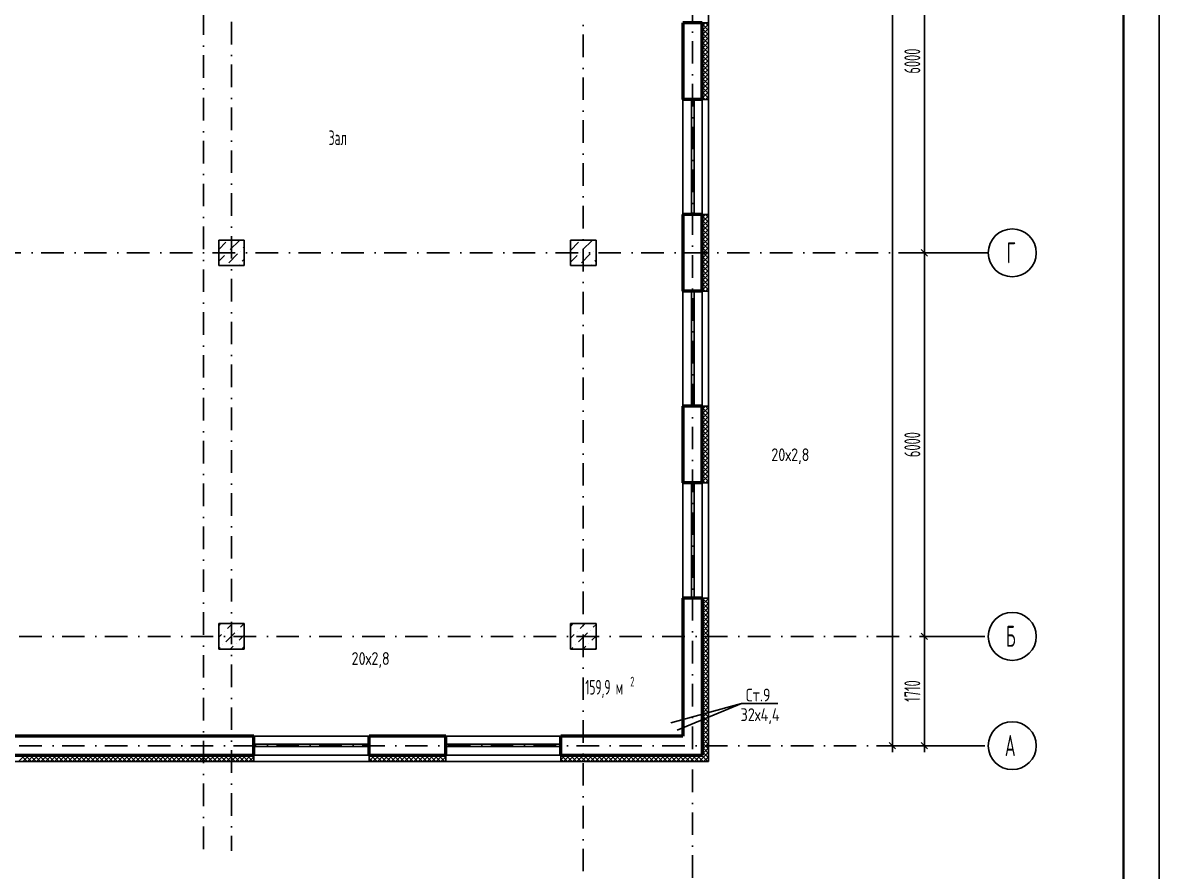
# Model space of a CAD drawing. Extents: x -1560602 to 321118, y -2308202 to -430103.
# Drawn here: x -1494215 to -1476440, y -2129890 to -2116615 of the extents above; entities that cross this region are included whole.
import ezdxf
from ezdxf.enums import TextEntityAlignment as Align

# ---------------------------------------------------------------- set-up
doc = ezdxf.new("R2010")
doc.units = 0
doc.header["$MEASUREMENT"] = 0
doc.header["$PDSIZE"] = -5
doc.linetypes.add('Dot & Dashed', pattern=[670.277762, 352.777767, -176.388884, 0, -141.111112])
doc.linetypes.add('Штрихпунктирная', pattern=[0.670278, 0.352778, -0.176389, 0, -0.141111])
doc.layers.get('0').update_dxf_attribs({"color": 255, "linetype": 'CONTINUOUS'})
doc.layers.get('Defpoints').update_dxf_attribs({"linetype": 'CONTINUOUS'})
for name, color, linetype in [('Колонна', 7, 'CONTINUOUS'), ('колонна нижнего ряда', 1, 'CONTINUOUS'), ('Оси', 253, 'Dot & Dashed'), ('отделка', 240, 'CONTINUOUS'), ('Текст', 7, 'CONTINUOUS'), ('Утеплитель', 6, 'CONTINUOUS')]:
    doc.layers.add(name, color=color, linetype=linetype)
doc.layers.add('стены', color=5, linetype='CONTINUOUS', lineweight=50)
doc.styles.add('GOST 2.304', font='CS_Gost2304.shx', dxfattribs={"width": 0.7})
doc.styles.get("Standard").update_dxf_attribs({"font": 'spds.shx', "width": 0.7, "height": 250})
doc.dimstyles.new('SPDS', dxfattribs={"dimscale": 100, "dimtxt": 2.5, "dimasz": 1, "dimexe": 0.75, "dimexo": 0.625, "dimtad": 1, "dimdec": 0, "dimtxsty": 'GOST 2.304', "dimblk": 'OBLIQUE', "dimcen": 2.5, "dimdle": 1, "dimadec": 0, "dimazin": 2, "dimtfac": 0.75, "dimtdec": 0, "dimtmove": 0, "dimatfit": 0, "dimfxl": 1, "dimtolj": 1, "dimarcsym": 1})

# ---------------------------------------------------------------- blocks, each defined once
blk = doc.blocks.new('ARROWHEAD_6')
at = {"color": 0, "linetype": 'Continuous', "lineweight": 0}
for p, q in [((0, 0), (-1, 0)), ((-0.5, -0.5), (0.5, 0.5))]:
    blk.add_line(p, q, dxfattribs=at)
blk = doc.blocks.new('_Oblique')
at = {"color": 0, "linetype": 'ByBlock', "lineweight": -2}
blk.add_line((-0.5, -0.5), (0.5, 0.5), dxfattribs=at)
blk = doc.blocks.new('*D351')
at = {"layer": 'Defpoints', "color": 0, "transparency": 16777216}
for p in [(-1480114, -2114215), (-1479114, -2114215), (-1479114, -2120215)]:
    blk.add_point(p, dxfattribs=at)
at = {"layer": 'отделка', "color": 0, "lineweight": -2, "transparency": 16777216}
for p, q in [((-1480114, -2120315), (-1480114, -2114115)), ((-1479177, -2114215), (-1480189, -2114215)), ((-1479177, -2120215), (-1480189, -2120215))]:
    blk.add_line(p, q, dxfattribs=at)
at = {"layer": 'отделка', "color": 0, "lineweight": -2, "transparency": 16777216, "xscale": 100, "yscale": 100, "zscale": 100}
for p, rotation in [((-1480114, -2114215), 90), ((-1480114, -2120215), 270)]:
    blk.add_blockref('_Oblique', p, dxfattribs=dict(at, rotation=rotation))
at = {"layer": 'отделка', "color": 0, "transparency": 16777216, "insert": (-1480302, -2117215), "char_height": 250, "attachment_point": 5, "rotation": 90, "style": 'GOST 2.304'}
blk.add_mtext('\\A1;6000', dxfattribs=at)
blk = doc.blocks.new('*D361')
at = {"layer": 'Defpoints', "color": 0, "transparency": 16777216}
for p in [(-1480114, -2126215), (-1479114, -2126215), (-1479114, -2127925)]:
    blk.add_point(p, dxfattribs=at)
at = {"layer": 'отделка', "color": 0, "lineweight": -2, "transparency": 16777216}
for p, q in [((-1480114, -2128025), (-1480114, -2126115)), ((-1479177, -2126215), (-1480189, -2126215)), ((-1479177, -2127925), (-1480189, -2127925))]:
    blk.add_line(p, q, dxfattribs=at)
at = {"layer": 'отделка', "color": 0, "lineweight": -2, "transparency": 16777216, "xscale": 100, "yscale": 100, "zscale": 100}
for p, rotation in [((-1480114, -2126215), 90), ((-1480114, -2127925), 270)]:
    blk.add_blockref('_Oblique', p, dxfattribs=dict(at, rotation=rotation))
at = {"layer": 'отделка', "color": 0, "transparency": 16777216, "insert": (-1480302, -2127070), "char_height": 250, "attachment_point": 5, "rotation": 90, "style": 'GOST 2.304'}
blk.add_mtext('\\A1;1710', dxfattribs=at)
blk = doc.blocks.new('*D362')
at = {"layer": 'Defpoints', "color": 0, "transparency": 16777216}
for p in [(-1480114, -2120215), (-1479177, -2120215), (-1479114, -2126215)]:
    blk.add_point(p, dxfattribs=at)
at = {"layer": 'отделка', "color": 0, "lineweight": -2, "transparency": 16777216}
for p, q in [((-1480114, -2126315), (-1480114, -2120115)), ((-1479239, -2120215), (-1480189, -2120215)), ((-1479177, -2126215), (-1480189, -2126215))]:
    blk.add_line(p, q, dxfattribs=at)
at = {"layer": 'отделка', "color": 0, "lineweight": -2, "transparency": 16777216, "xscale": 100, "yscale": 100, "zscale": 100}
for p, rotation in [((-1480114, -2120215), 90), ((-1480114, -2126215), 270)]:
    blk.add_blockref('_Oblique', p, dxfattribs=dict(at, rotation=rotation))
at = {"layer": 'отделка', "color": 0, "transparency": 16777216, "insert": (-1480302, -2123215), "char_height": 250, "attachment_point": 5, "rotation": 90, "style": 'GOST 2.304'}
blk.add_mtext('\\A1;6000', dxfattribs=at)
blk = doc.blocks.new('*D363')
at = {"layer": 'Defpoints', "color": 0, "transparency": 16777216}
for p in [(-1480614, -2076465), (-1480114, -2076465), (-1479114, -2127925)]:
    blk.add_point(p, dxfattribs=at)
at = {"layer": 'отделка', "color": 0, "lineweight": -2, "transparency": 16777216}
for p, q in [((-1480614, -2128025), (-1480614, -2076365)), ((-1480177, -2076465), (-1480689, -2076465)), ((-1479177, -2127925), (-1480689, -2127925))]:
    blk.add_line(p, q, dxfattribs=at)
at = {"layer": 'отделка', "color": 0, "lineweight": -2, "transparency": 16777216, "xscale": 100, "yscale": 100, "zscale": 100}
for p, rotation in [((-1480614, -2076465), 90), ((-1480614, -2127925), 270)]:
    blk.add_blockref('_Oblique', p, dxfattribs=dict(at, rotation=rotation))
at = {"layer": 'отделка', "color": 0, "transparency": 16777216, "insert": (-1480802, -2102195), "char_height": 250, "attachment_point": 5, "rotation": 90, "style": 'GOST 2.304'}
blk.add_mtext('\\A1;51460', dxfattribs=at)

msp = doc.modelspace()

# ---------------------------------------------------------------- linework, layer by layer
at = {"color": 0, "lineweight": 35, "ltscale": 100}
msp.add_line((-1477001.6, -2073990.4), (-1477001.6, -2146617.3), dxfattribs=at)
at = {"color": 0}
for p, q in [((-1484079.5, -2127569, 0), (-1482974.3, -2127265.8)), ((-1482974.3, -2127265.8), (-1483982, -2127683.4, 0)), ((-1482404.1, -2127265.8), (-1482974.3, -2127265.8))]:
    msp.add_line(p, q, dxfattribs=at)
at = {"layer": 'Defpoints', "color": 0, "linetype": 'Continuous', "ltscale": 100}
msp.add_line((-1476440.2, -2073490.4), (-1476440.2, -2147148.6), dxfattribs=at)
at = {"layer": 'Колонна', "color": 0, "linetype": 'Continuous'}
for p, q in [((-1490749.3, -2120014.8), (-1491149.3, -2120014.8)), ((-1491149.3, -2120014.8), (-1491149.3, -2120414.8)), ((-1490749.3, -2120414.8), (-1490749.3, -2120014.8)), ((-1485249.3, -2120014.8), (-1485649.3, -2120014.8)), ((-1485649.3, -2120014.8), (-1485649.3, -2120414.8)), ((-1485249.3, -2120414.8), (-1485249.3, -2120014.8)), ((-1491149.3, -2120414.8), (-1490749.3, -2120414.8)), ((-1485649.3, -2120414.8), (-1485249.3, -2120414.8)), ((-1490749.3, -2126014.8), (-1491149.3, -2126014.8)), ((-1491149.3, -2126014.8), (-1491149.3, -2126414.8)), ((-1490749.3, -2126414.8), (-1490749.3, -2126014.8)), ((-1485249.3, -2126014.8), (-1485649.3, -2126014.8)), ((-1485649.3, -2126014.8), (-1485649.3, -2126414.8)), ((-1485249.3, -2126414.8), (-1485249.3, -2126014.8)), ((-1491149.3, -2126414.8), (-1490749.3, -2126414.8)), ((-1485649.3, -2126414.8), (-1485249.3, -2126414.8))]:
    msp.add_line(p, q, dxfattribs=at)
at = {"layer": 'колонна нижнего ряда', "color": 0, "ltscale": 100}
for p, q in [((-1491149.3, -2120160.4), (-1491037.4, -2120048.6)), ((-1490968.5, -2120163.5), (-1490830.6, -2120025.6)), ((-1490761.7, -2120140.5), (-1490749.3, -2120128.1)), ((-1485649.3, -2120175.9), (-1485522, -2120048.6)), ((-1485453.1, -2120163.5), (-1485315.2, -2120025.6)), ((-1491149.3, -2120344.3), (-1491060.4, -2120255.4)), ((-1491014.5, -2120209.4), (-1491014.5, -2120209.4)), ((-1490991.5, -2120370.3), (-1490853.6, -2120232.4)), ((-1490807.6, -2120186.5), (-1490807.6, -2120186.5)), ((-1490784.7, -2120347.3), (-1490749.3, -2120312)), ((-1485649.3, -2120359.7), (-1485545, -2120255.4)), ((-1485499, -2120209.4), (-1485499, -2120209.4)), ((-1485476, -2120370.3), (-1485338.2, -2120232.4)), ((-1485292.2, -2120186.5), (-1485292.2, -2120186.5)), ((-1485269.2, -2120347.3), (-1485249.3, -2120327.4)), ((-1490830.6, -2120393.3), (-1490830.6, -2120393.3)), ((-1485315.2, -2120393.3), (-1485315.2, -2120393.3)), ((-1491149.3, -2126043.6), (-1491120.5, -2126014.8)), ((-1491014.5, -2126092.6), (-1490936.7, -2126014.8)), ((-1490807.6, -2126069.6), (-1490752.8, -2126014.8)), ((-1485649.3, -2126059), (-1485605.1, -2126014.8)), ((-1485499, -2126092.6), (-1485421.3, -2126014.8)), ((-1485292.2, -2126069.6), (-1485249.3, -2126026.7)), ((-1491149.3, -2126227.4), (-1491106.4, -2126184.5)), ((-1491060.4, -2126138.5), (-1491060.4, -2126138.5)), ((-1491037.4, -2126299.4), (-1490899.6, -2126161.5)), ((-1490853.6, -2126115.6), (-1490853.6, -2126115.6)), ((-1490830.6, -2126276.4), (-1490749.3, -2126195.1)), ((-1485649.3, -2126242.9), (-1485591, -2126184.5)), ((-1485545, -2126138.5), (-1485545, -2126138.5)), ((-1485522, -2126299.4), (-1485384.1, -2126161.5)), ((-1485338.2, -2126115.6), (-1485338.2, -2126115.6)), ((-1485315.2, -2126276.4), (-1485249.3, -2126210.6)), ((-1491149.3, -2126411.3), (-1491129.4, -2126391.3)), ((-1491083.4, -2126345.4), (-1491083.4, -2126345.4)), ((-1490969, -2126414.8), (-1490922.5, -2126368.3)), ((-1490876.6, -2126322.4), (-1490876.6, -2126322.4)), ((-1490785.1, -2126414.8), (-1490749.3, -2126379)), ((-1485637.4, -2126414.8), (-1485613.9, -2126391.3)), ((-1485568, -2126345.4), (-1485568, -2126345.4)), ((-1485453.6, -2126414.8), (-1485407.1, -2126368.3)), ((-1485361.1, -2126322.4), (-1485361.1, -2126322.4)), ((-1485269.7, -2126414.8), (-1485249.3, -2126394.4))]:
    msp.add_line(p, q, dxfattribs=at)
at = {"layer": 'Оси', "color": 0, "linetype": 'Штрихпунктирная', "lineweight": -3, "ltscale": 1000}
for p, q in [((-1491389.3, -2086954.8), (-1491389.3, -2129560.8)), ((-1485449.3, -2089314.8), (-1485449.3, -2132549.8)), ((-1483739.3, -2105504.8), (-1483739.3, -2132549.8)), ((-1490949.3, -2107214.8), (-1490949.3, -2129570.3)), ((-1498618.9, -2120214.8), (-1479114.3, -2120214.8)), ((-1556614.6, -2126214.8), (-1479114.3, -2126214.8)), ((-1556614.6, -2127924.8), (-1479114.3, -2127924.8))]:
    msp.add_line(p, q, dxfattribs=at)
at = {"layer": 'Оси', "color": 0, "linetype": 'Continuous', "ltscale": 100}
for centre in [(-1478739.3, -2120214.8), (-1478739.3, -2126214.8), (-1478739.3, -2127924.8)]:
    msp.add_circle(centre, 375, dxfattribs=at)
at = {"layer": 'отделка', "color": 0, "ltscale": 100}
for p, q in [((-1483889.3, -2119614.8), (-1483889.3, -2117814.8)), ((-1483753.4, -2119614.8), (-1483753.4, -2117814.8)), ((-1483713.4, -2119614.8), (-1483713.4, -2117814.8)), ((-1483589.3, -2119614.8), (-1483589.3, -2117814.8)), ((-1483889.3, -2122614.8), (-1483889.3, -2120814.8)), ((-1483753.4, -2122614.8), (-1483753.4, -2120814.8)), ((-1483713.4, -2122614.8), (-1483713.4, -2120814.8)), ((-1483589.3, -2122614.8), (-1483589.3, -2120814.8)), ((-1483889.3, -2125614.8), (-1483889.3, -2123814.8)), ((-1483753.4, -2125614.8), (-1483753.4, -2123814.8)), ((-1483713.4, -2125614.8), (-1483713.4, -2123814.8)), ((-1483589.3, -2125614.8), (-1483589.3, -2123814.8)), ((-1488799.3, -2127774.8), (-1490599.3, -2127774.8)), ((-1485799.3, -2127774.8), (-1487599.3, -2127774.8)), ((-1488799.3, -2127898.9), (-1490599.3, -2127898.9)), ((-1488799.3, -2127938.9), (-1490599.3, -2127938.9)), ((-1485799.3, -2127898.9), (-1487599.3, -2127898.9)), ((-1485799.3, -2127938.9), (-1487599.3, -2127938.9)), ((-1488799.3, -2128074.8), (-1490599.3, -2128074.8)), ((-1485799.3, -2128074.8), (-1487599.3, -2128074.8))]:
    msp.add_line(p, q, dxfattribs=at)
at = {"layer": 'стены', "color": 0, "ltscale": 100}
for p, q in [((-1483659.3, -2116614.8), (-1483889.3, -2116614.8)), ((-1483889.3, -2116614.8), (-1483889.3, -2117814.8)), ((-1483589.3, -2116614.8), (-1483659.3, -2116614.8)), ((-1483589.3, -2116614.8), (-1483659.3, -2116614.8)), ((-1483589.3, -2117814.8), (-1483589.3, -2116614.8)), ((-1483659.3, -2117814.8), (-1483889.3, -2117814.8)), ((-1483589.3, -2117814.8), (-1483659.3, -2117814.8)), ((-1483589.3, -2117814.8), (-1483659.3, -2117814.8)), ((-1483659.3, -2119614.8), (-1483889.3, -2119614.8)), ((-1483889.3, -2119614.8), (-1483889.3, -2120814.8)), ((-1483589.3, -2119614.8), (-1483659.3, -2119614.8)), ((-1483589.3, -2119614.8), (-1483659.3, -2119614.8)), ((-1483589.3, -2120814.8), (-1483589.3, -2119614.8)), ((-1483589.3, -2120814.8), (-1483889.3, -2120814.8)), ((-1483659.3, -2122614.8), (-1483889.3, -2122614.8)), ((-1483889.3, -2122614.8), (-1483889.3, -2123814.8)), ((-1483589.3, -2122614.8), (-1483659.3, -2122614.8)), ((-1483589.3, -2122614.8), (-1483659.3, -2122614.8)), ((-1483589.3, -2123814.8), (-1483589.3, -2122614.8)), ((-1483659.3, -2123814.8), (-1483889.3, -2123814.8)), ((-1483589.3, -2123814.8), (-1483659.3, -2123814.8)), ((-1483589.3, -2123814.8), (-1483659.3, -2123814.8)), ((-1483659.3, -2125614.8), (-1483889.3, -2125614.8)), ((-1483889.3, -2125614.8), (-1483889.3, -2127774.8)), ((-1483589.3, -2125614.8), (-1483659.3, -2125614.8)), ((-1483589.3, -2125614.8), (-1483589.3, -2128074.8)), ((-1490599.3, -2127774.8), (-1494699.3, -2127774.8)), ((-1490599.3, -2128004.8), (-1490599.3, -2127774.8)), ((-1488799.3, -2128004.8), (-1488799.3, -2127774.8)), ((-1487599.3, -2127774.8), (-1488799.3, -2127774.8)), ((-1487599.3, -2128004.8), (-1487599.3, -2127774.8)), ((-1485799.3, -2128004.8), (-1485799.3, -2127774.8)), ((-1483889.3, -2127774.8), (-1485799.3, -2127774.8)), ((-1494699.3, -2128074.8), (-1490599.3, -2128074.8)), ((-1490599.3, -2128074.8), (-1490599.3, -2128004.8)), ((-1490599.3, -2128074.8), (-1490599.3, -2128004.8)), ((-1488799.3, -2128074.8), (-1488799.3, -2128004.8)), ((-1488799.3, -2128074.8), (-1488799.3, -2128004.8)), ((-1488799.3, -2128074.8), (-1487599.3, -2128074.8)), ((-1487599.3, -2128074.8), (-1487599.3, -2128004.8)), ((-1487599.3, -2128074.8), (-1487599.3, -2128004.8)), ((-1485799.3, -2128074.8), (-1485799.3, -2128004.8)), ((-1485799.3, -2128074.8), (-1485799.3, -2128004.8)), ((-1485799.3, -2128074.8), (-1483589.3, -2128074.8))]:
    msp.add_line(p, q, dxfattribs=at)
at = {"layer": 'Утеплитель', "color": 0, "linetype": 'Continuous'}
for p, q in [((-1483489.3, -2128174.8), (-1483489.3, -2107328.6)), ((-1483589.3, -2116614.8), (-1483489.3, -2116614.8)), ((-1483589.3, -2116665.1), (-1483539, -2116614.8)), ((-1483489.3, -2116663.2), (-1483537.7, -2116614.8)), ((-1483489.3, -2116733.9), (-1483589.3, -2116633.9)), ((-1483589.3, -2116735.8), (-1483489.3, -2116635.8)), ((-1483489.3, -2116804.6), (-1483589.3, -2116704.6)), ((-1483589.3, -2116806.5), (-1483489.3, -2116706.5)), ((-1483489.3, -2116875.3), (-1483589.3, -2116775.3)), ((-1483589.3, -2116877.2), (-1483489.3, -2116777.2)), ((-1483489.3, -2116946), (-1483589.3, -2116846)), ((-1483589.3, -2116947.9), (-1483489.3, -2116847.9)), ((-1483489.3, -2117016.7), (-1483589.3, -2116916.7)), ((-1483589.3, -2117018.6), (-1483489.3, -2116918.6)), ((-1483489.3, -2117087.4), (-1483589.3, -2116987.4)), ((-1483589.3, -2117089.3), (-1483489.3, -2116989.3)), ((-1483489.3, -2117158.1), (-1483589.3, -2117058.1)), ((-1483589.3, -2117160), (-1483489.3, -2117060)), ((-1483489.3, -2117228.8), (-1483589.3, -2117128.8)), ((-1483589.3, -2117230.8), (-1483489.3, -2117130.8)), ((-1483489.3, -2117299.6), (-1483589.3, -2117199.6)), ((-1483589.3, -2117301.5), (-1483489.3, -2117201.5)), ((-1483489.3, -2117370.3), (-1483589.3, -2117270.3)), ((-1483589.3, -2117372.2), (-1483489.3, -2117272.2)), ((-1483489.3, -2117441), (-1483589.3, -2117341)), ((-1483589.3, -2117442.9), (-1483489.3, -2117342.9)), ((-1483489.3, -2117511.7), (-1483589.3, -2117411.7)), ((-1483589.3, -2117513.6), (-1483489.3, -2117413.6)), ((-1483489.3, -2117582.4), (-1483589.3, -2117482.4)), ((-1483589.3, -2117584.3), (-1483489.3, -2117484.3)), ((-1483489.3, -2117653.1), (-1483589.3, -2117553.1)), ((-1483589.3, -2117655), (-1483489.3, -2117555)), ((-1483489.3, -2117723.8), (-1483589.3, -2117623.8)), ((-1483589.3, -2117725.7), (-1483489.3, -2117625.7)), ((-1483489.3, -2117794.5), (-1483589.3, -2117694.5)), ((-1483589.3, -2117796.4), (-1483489.3, -2117696.4)), ((-1483539.8, -2117814.8), (-1483589.3, -2117765.2)), ((-1483589.3, -2117814.8), (-1483489.3, -2117814.8)), ((-1483537, -2117814.8), (-1483489.3, -2117767.1)), ((-1483589.3, -2119614.8), (-1483489.3, -2119614.8)), ((-1483589.3, -2119665.1), (-1483539, -2119614.8)), ((-1483489.3, -2119733.9), (-1483589.3, -2119633.9)), ((-1483589.3, -2119735.8), (-1483489.3, -2119635.8)), ((-1483489.3, -2119663.2), (-1483537.7, -2119614.8)), ((-1483489.3, -2119804.6), (-1483589.3, -2119704.6)), ((-1483589.3, -2119806.5), (-1483489.3, -2119706.5)), ((-1483489.3, -2119875.3), (-1483589.3, -2119775.3)), ((-1483589.3, -2119877.2), (-1483489.3, -2119777.2)), ((-1483489.3, -2119946), (-1483589.3, -2119846)), ((-1483589.3, -2119947.9), (-1483489.3, -2119847.9)), ((-1483489.3, -2120016.7), (-1483589.3, -2119916.7)), ((-1483589.3, -2120018.6), (-1483489.3, -2119918.6)), ((-1483489.3, -2120087.4), (-1483589.3, -2119987.4)), ((-1483589.3, -2120089.3), (-1483489.3, -2119989.3)), ((-1483489.3, -2120158.1), (-1483589.3, -2120058.1)), ((-1483589.3, -2120160), (-1483489.3, -2120060)), ((-1483489.3, -2120228.8), (-1483589.3, -2120128.8)), ((-1483589.3, -2120230.8), (-1483489.3, -2120130.8)), ((-1483489.3, -2120299.6), (-1483589.3, -2120199.6)), ((-1483589.3, -2120301.5), (-1483489.3, -2120201.5)), ((-1483489.3, -2120370.3), (-1483589.3, -2120270.3)), ((-1483589.3, -2120372.2), (-1483489.3, -2120272.2)), ((-1483489.3, -2120441), (-1483589.3, -2120341)), ((-1483589.3, -2120442.9), (-1483489.3, -2120342.9)), ((-1483489.3, -2120511.7), (-1483589.3, -2120411.7)), ((-1483589.3, -2120513.6), (-1483489.3, -2120413.6)), ((-1483489.3, -2120582.4), (-1483589.3, -2120482.4)), ((-1483589.3, -2120584.3), (-1483489.3, -2120484.3)), ((-1483489.3, -2120653.1), (-1483589.3, -2120553.1)), ((-1483589.3, -2120655), (-1483489.3, -2120555)), ((-1483489.3, -2120723.8), (-1483589.3, -2120623.8)), ((-1483589.3, -2120725.7), (-1483489.3, -2120625.7)), ((-1483489.3, -2120794.5), (-1483589.3, -2120694.5)), ((-1483589.3, -2120796.4), (-1483489.3, -2120696.4)), ((-1483539.8, -2120814.8), (-1483589.3, -2120765.2)), ((-1483589.3, -2120814.8), (-1483489.3, -2120814.8)), ((-1483537, -2120814.8), (-1483489.3, -2120767.1)), ((-1483589.3, -2122614.8), (-1483489.3, -2122614.8)), ((-1483589.3, -2122665.1), (-1483539, -2122614.8)), ((-1483489.3, -2122733.9), (-1483589.3, -2122633.9)), ((-1483589.3, -2122735.8), (-1483489.3, -2122635.8)), ((-1483489.3, -2122663.2), (-1483537.7, -2122614.8)), ((-1483489.3, -2122804.6), (-1483589.3, -2122704.6)), ((-1483589.3, -2122806.5), (-1483489.3, -2122706.5)), ((-1483489.3, -2122875.3), (-1483589.3, -2122775.3)), ((-1483589.3, -2122877.2), (-1483489.3, -2122777.2)), ((-1483489.3, -2122946), (-1483589.3, -2122846)), ((-1483589.3, -2122947.9), (-1483489.3, -2122847.9)), ((-1483489.3, -2123016.7), (-1483589.3, -2122916.7)), ((-1483589.3, -2123018.6), (-1483489.3, -2122918.6)), ((-1483489.3, -2123087.4), (-1483589.3, -2122987.4)), ((-1483589.3, -2123089.3), (-1483489.3, -2122989.3)), ((-1483489.3, -2123158.1), (-1483589.3, -2123058.1)), ((-1483589.3, -2123160), (-1483489.3, -2123060)), ((-1483489.3, -2123228.8), (-1483589.3, -2123128.8)), ((-1483589.3, -2123230.8), (-1483489.3, -2123130.8)), ((-1483489.3, -2123299.6), (-1483589.3, -2123199.6)), ((-1483589.3, -2123301.5), (-1483489.3, -2123201.5)), ((-1483489.3, -2123370.3), (-1483589.3, -2123270.3)), ((-1483589.3, -2123372.2), (-1483489.3, -2123272.2)), ((-1483489.3, -2123441), (-1483589.3, -2123341)), ((-1483589.3, -2123442.9), (-1483489.3, -2123342.9)), ((-1483489.3, -2123511.7), (-1483589.3, -2123411.7)), ((-1483589.3, -2123513.6), (-1483489.3, -2123413.6)), ((-1483489.3, -2123582.4), (-1483589.3, -2123482.4)), ((-1483589.3, -2123584.3), (-1483489.3, -2123484.3)), ((-1483489.3, -2123653.1), (-1483589.3, -2123553.1)), ((-1483589.3, -2123655), (-1483489.3, -2123555)), ((-1483489.3, -2123723.8), (-1483589.3, -2123623.8)), ((-1483589.3, -2123725.7), (-1483489.3, -2123625.7)), ((-1483489.3, -2123794.5), (-1483589.3, -2123694.5)), ((-1483589.3, -2123796.4), (-1483489.3, -2123696.4)), ((-1483539.8, -2123814.8), (-1483589.3, -2123765.2)), ((-1483589.3, -2123814.8), (-1483489.3, -2123814.8)), ((-1483537, -2123814.8), (-1483489.3, -2123767.1)), ((-1483589.3, -2125614.8), (-1483489.3, -2125614.8)), ((-1483589.3, -2125651.9), (-1483552.2, -2125614.8)), ((-1483589.3, -2125722.6), (-1483489.3, -2125622.6)), ((-1483489.3, -2125712), (-1483586.5, -2125614.8)), ((-1483489.3, -2125641.3), (-1483515.8, -2125614.8)), ((-1483489.3, -2125782.7), (-1483589.3, -2125682.7)), ((-1483589.3, -2125793.3), (-1483489.3, -2125693.3)), ((-1483489.3, -2125853.4), (-1483589.3, -2125753.4)), ((-1483589.3, -2125864), (-1483489.3, -2125764)), ((-1483489.3, -2125924.1), (-1483589.3, -2125824.1)), ((-1483589.3, -2125934.7), (-1483489.3, -2125834.7)), ((-1483489.3, -2125994.8), (-1483589.3, -2125894.8)), ((-1483589.3, -2126005.4), (-1483489.3, -2125905.4)), ((-1483489.3, -2126065.6), (-1483589.3, -2125965.6)), ((-1483589.3, -2126076.1), (-1483489.3, -2125976.1)), ((-1483489.3, -2126136.3), (-1483589.3, -2126036.3)), ((-1483589.3, -2126146.8), (-1483489.3, -2126046.8)), ((-1483489.3, -2126207), (-1483589.3, -2126107)), ((-1483589.3, -2126217.6), (-1483489.3, -2126117.6)), ((-1483489.3, -2126277.7), (-1483589.3, -2126177.7)), ((-1483589.3, -2126288.3), (-1483489.3, -2126188.3)), ((-1483489.3, -2126348.4), (-1483589.3, -2126248.4)), ((-1483589.3, -2126359), (-1483489.3, -2126259)), ((-1483489.3, -2126419.1), (-1483589.3, -2126319.1)), ((-1483589.3, -2126429.7), (-1483489.3, -2126329.7)), ((-1483489.3, -2126489.8), (-1483589.3, -2126389.8)), ((-1483589.3, -2126500.4), (-1483489.3, -2126400.4)), ((-1483489.3, -2126560.5), (-1483589.3, -2126460.5)), ((-1483589.3, -2126571.1), (-1483489.3, -2126471.1)), ((-1483489.3, -2126631.2), (-1483589.3, -2126531.2)), ((-1483589.3, -2126641.8), (-1483489.3, -2126541.8)), ((-1483489.3, -2126701.9), (-1483589.3, -2126601.9)), ((-1483589.3, -2126712.5), (-1483489.3, -2126612.5)), ((-1483489.3, -2126772.7), (-1483589.3, -2126672.7)), ((-1483589.3, -2126783.2), (-1483489.3, -2126683.2)), ((-1483489.3, -2126843.4), (-1483589.3, -2126743.4)), ((-1483589.3, -2126854), (-1483489.3, -2126754)), ((-1483489.3, -2126914.1), (-1483589.3, -2126814.1)), ((-1483589.3, -2126924.7), (-1483489.3, -2126824.7)), ((-1483489.3, -2126984.8), (-1483589.3, -2126884.8)), ((-1483589.3, -2126995.4), (-1483489.3, -2126895.4)), ((-1483489.3, -2127055.5), (-1483589.3, -2126955.5)), ((-1483589.3, -2127066.1), (-1483489.3, -2126966.1)), ((-1483489.3, -2127126.2), (-1483589.3, -2127026.2)), ((-1483589.3, -2127136.8), (-1483489.3, -2127036.8)), ((-1483489.3, -2127196.9), (-1483589.3, -2127096.9)), ((-1483589.3, -2127207.5), (-1483489.3, -2127107.5)), ((-1483489.3, -2127267.6), (-1483589.3, -2127167.6)), ((-1483589.3, -2127278.2), (-1483489.3, -2127178.2)), ((-1483489.3, -2127338.3), (-1483589.3, -2127238.3)), ((-1483589.3, -2127348.9), (-1483489.3, -2127248.9)), ((-1483489.3, -2127409.1), (-1483589.3, -2127309.1)), ((-1483589.3, -2127419.6), (-1483489.3, -2127319.6)), ((-1483489.3, -2127479.8), (-1483589.3, -2127379.8)), ((-1483589.3, -2127490.3), (-1483489.3, -2127390.3)), ((-1483489.3, -2127550.5), (-1483589.3, -2127450.5)), ((-1483589.3, -2127561.1), (-1483489.3, -2127461.1)), ((-1483489.3, -2127621.2), (-1483589.3, -2127521.2)), ((-1483589.3, -2127631.8), (-1483489.3, -2127531.8)), ((-1483489.3, -2127691.9), (-1483589.3, -2127591.9)), ((-1483589.3, -2127702.5), (-1483489.3, -2127602.5)), ((-1483489.3, -2127762.6), (-1483589.3, -2127662.6)), ((-1483589.3, -2127773.2), (-1483489.3, -2127673.2)), ((-1483489.3, -2127833.3), (-1483589.3, -2127733.3)), ((-1483589.3, -2127843.9), (-1483489.3, -2127743.9)), ((-1483489.3, -2127904), (-1483589.3, -2127804)), ((-1483589.3, -2127914.6), (-1483489.3, -2127814.6)), ((-1483489.3, -2127974.7), (-1483589.3, -2127874.7)), ((-1483589.3, -2127985.3), (-1483489.3, -2127885.3)), ((-1483489.3, -2128045.4), (-1483589.3, -2127945.4)), ((-1483589.3, -2128056), (-1483489.3, -2127956)), ((-1494282.9, -2128174.8), (-1494182.9, -2128074.8)), ((-1494146.9, -2128174.8), (-1494246.9, -2128074.8)), ((-1494212.2, -2128174.8), (-1494112.2, -2128074.8)), ((-1494076.2, -2128174.8), (-1494176.2, -2128074.8)), ((-1494141.5, -2128174.8), (-1494041.5, -2128074.8)), ((-1494005.5, -2128174.8), (-1494105.5, -2128074.8)), ((-1494070.8, -2128174.8), (-1493970.8, -2128074.8)), ((-1493934.8, -2128174.8), (-1494034.8, -2128074.8)), ((-1494000.1, -2128174.8), (-1493900.1, -2128074.8)), ((-1493864.1, -2128174.8), (-1493964.1, -2128074.8)), ((-1493929.4, -2128174.8), (-1493829.4, -2128074.8)), ((-1493793.4, -2128174.8), (-1493893.4, -2128074.8)), ((-1493858.6, -2128174.8), (-1493758.6, -2128074.8)), ((-1493722.7, -2128174.8), (-1493822.7, -2128074.8)), ((-1493787.9, -2128174.8), (-1493687.9, -2128074.8)), ((-1493651.9, -2128174.8), (-1493751.9, -2128074.8)), ((-1493717.2, -2128174.8), (-1493617.2, -2128074.8)), ((-1493581.2, -2128174.8), (-1493681.2, -2128074.8)), ((-1493646.5, -2128174.8), (-1493546.5, -2128074.8)), ((-1493510.5, -2128174.8), (-1493610.5, -2128074.8)), ((-1493575.8, -2128174.8), (-1493475.8, -2128074.8)), ((-1493439.8, -2128174.8), (-1493539.8, -2128074.8)), ((-1493505.1, -2128174.8), (-1493405.1, -2128074.8)), ((-1493369.1, -2128174.8), (-1493469.1, -2128074.8)), ((-1493434.4, -2128174.8), (-1493334.4, -2128074.8)), ((-1493298.4, -2128174.8), (-1493398.4, -2128074.8)), ((-1493363.7, -2128174.8), (-1493263.7, -2128074.8)), ((-1493227.7, -2128174.8), (-1493327.7, -2128074.8)), ((-1493293, -2128174.8), (-1493193, -2128074.8)), ((-1493157, -2128174.8), (-1493257, -2128074.8)), ((-1493222.2, -2128174.8), (-1493122.2, -2128074.8)), ((-1493086.3, -2128174.8), (-1493186.3, -2128074.8)), ((-1493151.5, -2128174.8), (-1493051.5, -2128074.8)), ((-1493015.5, -2128174.8), (-1493115.5, -2128074.8)), ((-1493080.8, -2128174.8), (-1492980.8, -2128074.8)), ((-1492944.8, -2128174.8), (-1493044.8, -2128074.8)), ((-1493010.1, -2128174.8), (-1492910.1, -2128074.8)), ((-1492874.1, -2128174.8), (-1492974.1, -2128074.8)), ((-1492939.4, -2128174.8), (-1492839.4, -2128074.8)), ((-1492803.4, -2128174.8), (-1492903.4, -2128074.8)), ((-1492868.7, -2128174.8), (-1492768.7, -2128074.8)), ((-1492732.7, -2128174.8), (-1492832.7, -2128074.8)), ((-1492798, -2128174.8), (-1492698, -2128074.8)), ((-1492662, -2128174.8), (-1492762, -2128074.8)), ((-1492727.3, -2128174.8), (-1492627.3, -2128074.8)), ((-1492591.3, -2128174.8), (-1492691.3, -2128074.8)), ((-1492656.6, -2128174.8), (-1492556.6, -2128074.8)), ((-1492520.6, -2128174.8), (-1492620.6, -2128074.8)), ((-1492585.8, -2128174.8), (-1492485.8, -2128074.8)), ((-1492449.9, -2128174.8), (-1492549.9, -2128074.8)), ((-1492515.1, -2128174.8), (-1492415.1, -2128074.8)), ((-1492379.2, -2128174.8), (-1492479.2, -2128074.8)), ((-1492444.4, -2128174.8), (-1492344.4, -2128074.8)), ((-1492308.4, -2128174.8), (-1492408.4, -2128074.8)), ((-1492373.7, -2128174.8), (-1492273.7, -2128074.8)), ((-1492237.7, -2128174.8), (-1492337.7, -2128074.8)), ((-1492303, -2128174.8), (-1492203, -2128074.8)), ((-1492167, -2128174.8), (-1492267, -2128074.8)), ((-1492232.3, -2128174.8), (-1492132.3, -2128074.8)), ((-1492096.3, -2128174.8), (-1492196.3, -2128074.8)), ((-1492161.6, -2128174.8), (-1492061.6, -2128074.8)), ((-1492025.6, -2128174.8), (-1492125.6, -2128074.8)), ((-1492090.9, -2128174.8), (-1491990.9, -2128074.8)), ((-1491954.9, -2128174.8), (-1492054.9, -2128074.8)), ((-1492020.2, -2128174.8), (-1491920.2, -2128074.8)), ((-1491884.2, -2128174.8), (-1491984.2, -2128074.8)), ((-1491949.5, -2128174.8), (-1491849.5, -2128074.8)), ((-1491813.5, -2128174.8), (-1491913.5, -2128074.8)), ((-1491878.7, -2128174.8), (-1491778.7, -2128074.8)), ((-1491742.8, -2128174.8), (-1491842.8, -2128074.8)), ((-1491808, -2128174.8), (-1491708, -2128074.8)), ((-1491672, -2128174.8), (-1491772, -2128074.8)), ((-1491737.3, -2128174.8), (-1491637.3, -2128074.8)), ((-1491601.3, -2128174.8), (-1491701.3, -2128074.8)), ((-1491666.6, -2128174.8), (-1491566.6, -2128074.8)), ((-1491530.6, -2128174.8), (-1491630.6, -2128074.8)), ((-1491595.9, -2128174.8), (-1491495.9, -2128074.8)), ((-1491459.9, -2128174.8), (-1491559.9, -2128074.8)), ((-1491525.2, -2128174.8), (-1491425.2, -2128074.8)), ((-1491389.2, -2128174.8), (-1491489.2, -2128074.8)), ((-1491454.5, -2128174.8), (-1491354.5, -2128074.8)), ((-1491318.5, -2128174.8), (-1491418.5, -2128074.8)), ((-1491383.8, -2128174.8), (-1491283.8, -2128074.8)), ((-1491247.8, -2128174.8), (-1491347.8, -2128074.8)), ((-1491313.1, -2128174.8), (-1491213.1, -2128074.8)), ((-1491177.1, -2128174.8), (-1491277.1, -2128074.8)), ((-1491242.3, -2128174.8), (-1491142.3, -2128074.8)), ((-1491106.4, -2128174.8), (-1491206.4, -2128074.8)), ((-1491171.6, -2128174.8), (-1491071.6, -2128074.8)), ((-1491035.6, -2128174.8), (-1491135.6, -2128074.8)), ((-1491100.9, -2128174.8), (-1491000.9, -2128074.8)), ((-1490964.9, -2128174.8), (-1491064.9, -2128074.8)), ((-1491030.2, -2128174.8), (-1490930.2, -2128074.8)), ((-1490894.2, -2128174.8), (-1490994.2, -2128074.8)), ((-1490959.5, -2128174.8), (-1490859.5, -2128074.8)), ((-1490823.5, -2128174.8), (-1490923.5, -2128074.8)), ((-1490888.8, -2128174.8), (-1490788.8, -2128074.8)), ((-1490752.8, -2128174.8), (-1490852.8, -2128074.8)), ((-1490818.1, -2128174.8), (-1490718.1, -2128074.8)), ((-1490682.1, -2128174.8), (-1490782.1, -2128074.8)), ((-1490747.4, -2128174.8), (-1490647.4, -2128074.8)), ((-1490611.4, -2128174.8), (-1490711.4, -2128074.8)), ((-1490676.7, -2128174.8), (-1490599.3, -2128097.5)), ((-1490599.3, -2128116.2), (-1490640.7, -2128074.8)), ((-1490605.9, -2128174.8), (-1490599.3, -2128168.2)), ((-1490599.3, -2128074.8), (-1490599.3, -2128174.8)), ((-1488799.3, -2128074.8), (-1488799.3, -2128174.8)), ((-1488799.3, -2128095.4), (-1488778.7, -2128074.8)), ((-1488799.3, -2128166.1), (-1488708, -2128074.8)), ((-1488742.8, -2128174.8), (-1488799.3, -2128118.2)), ((-1488672, -2128174.8), (-1488772, -2128074.8)), ((-1488737.3, -2128174.8), (-1488637.3, -2128074.8)), ((-1488601.3, -2128174.8), (-1488701.3, -2128074.8)), ((-1488666.6, -2128174.8), (-1488566.6, -2128074.8)), ((-1488530.6, -2128174.8), (-1488630.6, -2128074.8)), ((-1488595.9, -2128174.8), (-1488495.9, -2128074.8)), ((-1488459.9, -2128174.8), (-1488559.9, -2128074.8)), ((-1488525.2, -2128174.8), (-1488425.2, -2128074.8)), ((-1488389.2, -2128174.8), (-1488489.2, -2128074.8)), ((-1488454.5, -2128174.8), (-1488354.5, -2128074.8)), ((-1488318.5, -2128174.8), (-1488418.5, -2128074.8)), ((-1488383.8, -2128174.8), (-1488283.8, -2128074.8)), ((-1488247.8, -2128174.8), (-1488347.8, -2128074.8)), ((-1488313.1, -2128174.8), (-1488213.1, -2128074.8)), ((-1488177.1, -2128174.8), (-1488277.1, -2128074.8)), ((-1488242.3, -2128174.8), (-1488142.3, -2128074.8)), ((-1488106.4, -2128174.8), (-1488206.4, -2128074.8)), ((-1488171.6, -2128174.8), (-1488071.6, -2128074.8)), ((-1488035.6, -2128174.8), (-1488135.6, -2128074.8)), ((-1488100.9, -2128174.8), (-1488000.9, -2128074.8)), ((-1487964.9, -2128174.8), (-1488064.9, -2128074.8)), ((-1488030.2, -2128174.8), (-1487930.2, -2128074.8)), ((-1487894.2, -2128174.8), (-1487994.2, -2128074.8)), ((-1487959.5, -2128174.8), (-1487859.5, -2128074.8)), ((-1487823.5, -2128174.8), (-1487923.5, -2128074.8)), ((-1487888.8, -2128174.8), (-1487788.8, -2128074.8)), ((-1487752.8, -2128174.8), (-1487852.8, -2128074.8)), ((-1487818.1, -2128174.8), (-1487718.1, -2128074.8)), ((-1487682.1, -2128174.8), (-1487782.1, -2128074.8)), ((-1487747.4, -2128174.8), (-1487647.4, -2128074.8)), ((-1487611.4, -2128174.8), (-1487711.4, -2128074.8)), ((-1487676.7, -2128174.8), (-1487599.3, -2128097.5)), ((-1487599.3, -2128116.2), (-1487640.7, -2128074.8)), ((-1487605.9, -2128174.8), (-1487599.3, -2128168.2)), ((-1487599.3, -2128074.8), (-1487599.3, -2128174.8)), ((-1485799.3, -2128074.8), (-1485799.3, -2128174.8)), ((-1485799.3, -2128144.7), (-1485729.4, -2128074.8)), ((-1485764.1, -2128174.8), (-1485799.3, -2128139.6)), ((-1485693.4, -2128174.8), (-1485793.4, -2128074.8)), ((-1485758.7, -2128174.8), (-1485658.7, -2128074.8)), ((-1485622.7, -2128174.8), (-1485722.7, -2128074.8)), ((-1485688, -2128174.8), (-1485588, -2128074.8)), ((-1485552, -2128174.8), (-1485652, -2128074.8)), ((-1485617.3, -2128174.8), (-1485517.3, -2128074.8)), ((-1485481.3, -2128174.8), (-1485581.3, -2128074.8)), ((-1485546.6, -2128174.8), (-1485446.6, -2128074.8)), ((-1485410.6, -2128174.8), (-1485510.6, -2128074.8)), ((-1485475.8, -2128174.8), (-1485375.8, -2128074.8)), ((-1485339.9, -2128174.8), (-1485439.9, -2128074.8)), ((-1485405.1, -2128174.8), (-1485305.1, -2128074.8)), ((-1485269.2, -2128174.8), (-1485369.2, -2128074.8)), ((-1485334.4, -2128174.8), (-1485234.4, -2128074.8)), ((-1485198.4, -2128174.8), (-1485298.4, -2128074.8)), ((-1485263.7, -2128174.8), (-1485163.7, -2128074.8)), ((-1485127.7, -2128174.8), (-1485227.7, -2128074.8)), ((-1485193, -2128174.8), (-1485093, -2128074.8)), ((-1485057, -2128174.8), (-1485157, -2128074.8)), ((-1485122.3, -2128174.8), (-1485022.3, -2128074.8)), ((-1484986.3, -2128174.8), (-1485086.3, -2128074.8)), ((-1485051.6, -2128174.8), (-1484951.6, -2128074.8)), ((-1484915.6, -2128174.8), (-1485015.6, -2128074.8)), ((-1484980.9, -2128174.8), (-1484880.9, -2128074.8)), ((-1484844.9, -2128174.8), (-1484944.9, -2128074.8)), ((-1484910.2, -2128174.8), (-1484810.2, -2128074.8)), ((-1484774.2, -2128174.8), (-1484874.2, -2128074.8)), ((-1484839.5, -2128174.8), (-1484739.5, -2128074.8)), ((-1484703.5, -2128174.8), (-1484803.5, -2128074.8)), ((-1484768.7, -2128174.8), (-1484668.7, -2128074.8)), ((-1484632.8, -2128174.8), (-1484732.8, -2128074.8)), ((-1484698, -2128174.8), (-1484598, -2128074.8)), ((-1484562, -2128174.8), (-1484662, -2128074.8)), ((-1484627.3, -2128174.8), (-1484527.3, -2128074.8)), ((-1484491.3, -2128174.8), (-1484591.3, -2128074.8)), ((-1484556.6, -2128174.8), (-1484456.6, -2128074.8)), ((-1484420.6, -2128174.8), (-1484520.6, -2128074.8)), ((-1484485.9, -2128174.8), (-1484385.9, -2128074.8)), ((-1484349.9, -2128174.8), (-1484449.9, -2128074.8)), ((-1484415.2, -2128174.8), (-1484315.2, -2128074.8)), ((-1484279.2, -2128174.8), (-1484379.2, -2128074.8)), ((-1484344.5, -2128174.8), (-1484244.5, -2128074.8)), ((-1484208.5, -2128174.8), (-1484308.5, -2128074.8)), ((-1484273.8, -2128174.8), (-1484173.8, -2128074.8)), ((-1484137.8, -2128174.8), (-1484237.8, -2128074.8)), ((-1484203.1, -2128174.8), (-1484103.1, -2128074.8)), ((-1484067.1, -2128174.8), (-1484167.1, -2128074.8)), ((-1484132.3, -2128174.8), (-1484032.3, -2128074.8)), ((-1483996.4, -2128174.8), (-1484096.4, -2128074.8)), ((-1484061.6, -2128174.8), (-1483961.6, -2128074.8)), ((-1483925.6, -2128174.8), (-1484025.6, -2128074.8)), ((-1483990.9, -2128174.8), (-1483890.9, -2128074.8)), ((-1483854.9, -2128174.8), (-1483954.9, -2128074.8)), ((-1483920.2, -2128174.8), (-1483820.2, -2128074.8)), ((-1483784.2, -2128174.8), (-1483884.2, -2128074.8)), ((-1483849.5, -2128174.8), (-1483749.5, -2128074.8)), ((-1483713.5, -2128174.8), (-1483813.5, -2128074.8)), ((-1483778.8, -2128174.8), (-1483678.8, -2128074.8)), ((-1483642.8, -2128174.8), (-1483742.8, -2128074.8)), ((-1483708.1, -2128174.8), (-1483608.1, -2128074.8)), ((-1483572.1, -2128174.8), (-1483672.1, -2128074.8)), ((-1483637.4, -2128174.8), (-1483489.3, -2128026.7)), ((-1483501.4, -2128174.8), (-1483601.4, -2128074.8)), ((-1483489.3, -2128116.2), (-1483589.3, -2128016.2)), ((-1483566.7, -2128174.8), (-1483489.3, -2128097.5)), ((-1483495.9, -2128174.8), (-1483489.3, -2128168.2)), ((-1497349.3, -2128174.8), (-1483489.3, -2128174.8))]:
    msp.add_line(p, q, dxfattribs=at)

# ---------------------------------------------------------------- block references
at = {"layer": 'Оси', "color": 0, "xscale": 0.1425, "yscale": 0.1425, "zscale": 0.1425, "rotation": 270}
msp.add_blockref('ARROWHEAD_6', (-1479489.3, -2127924.8), dxfattribs=at)

# ---------------------------------------------------------------- texts
at = {"color": 0}
for s, p in [('20х2,8', (-1482508.5, -2123473.8, 0)), ('20х2,8', (-1489072.4, -2126661.3, 0)), ('32х4,4', (-1482988.2, -2127539.5))]:
    msp.add_text(s, height=200, dxfattribs=at).set_placement(p)
msp.add_text('Ст.9', height=200, dxfattribs=at).set_placement((-1482713.8, -2127132), align=Align.MIDDLE_CENTER)
at = {"layer": 'Оси', "color": 0, "linetype": 'Continuous', "width": 0.7}
for s, p in [('Г', (-1478825.9, -2120378)), ('Б', (-1478837.5, -2126378)), ('А', (-1478854.8, -2128088))]:
    msp.add_text(s, height=330, dxfattribs=at).set_placement(p)
at = {"layer": 'Текст', "color": 0, "linetype": 'Continuous', "width": 0.7}
for s, height, p in [('Зал', 230, (-1489429.3, -2118530)), ('159,9 м', 230, (-1485417.6, -2127124.8)), ('2', 151.8, (-1484712.6, -2126998.3))]:
    msp.add_text(s, height=height, dxfattribs=at).set_placement(p)

# ---------------------------------------------------------------- dimensions: what is measured, and where the dimension line sits
at = {"layer": 'отделка', "color": 0}
for base, p1, p2, picture, middle in [((-1480614.3, -2076464.8), (-1479114.3, -2127924.8), (-1480114.3, -2076464.8), '*D363', (-1480801.8, -2102194.8)), ((-1480114.3, -2114214.9), (-1479114.3, -2120214.8), (-1479114.3, -2114214.9), '*D351', (-1480301.8, -2117214.8)), ((-1480114.3, -2120214.8), (-1479114.3, -2126214.8), (-1479176.8, -2120214.8), '*D362', (-1480301.8, -2123214.8)), ((-1480114.3, -2126214.8), (-1479114.3, -2127924.8), (-1479114.3, -2126214.8), '*D361', (-1480301.8, -2127069.8))]:
    dim = msp.add_linear_dim(base=base, p1=p1, p2=p2, angle=90, dimstyle='SPDS', override={"dimscale": 100, "dimlfac": 1, "dimtxsty": 'GOST 2.304', "dimtolj": 1}, dxfattribs=at)
    dim.commit()
    dim.dimension.update_dxf_attribs({"geometry": picture, "text_midpoint": middle})

doc.saveas('drawing.dxf')
